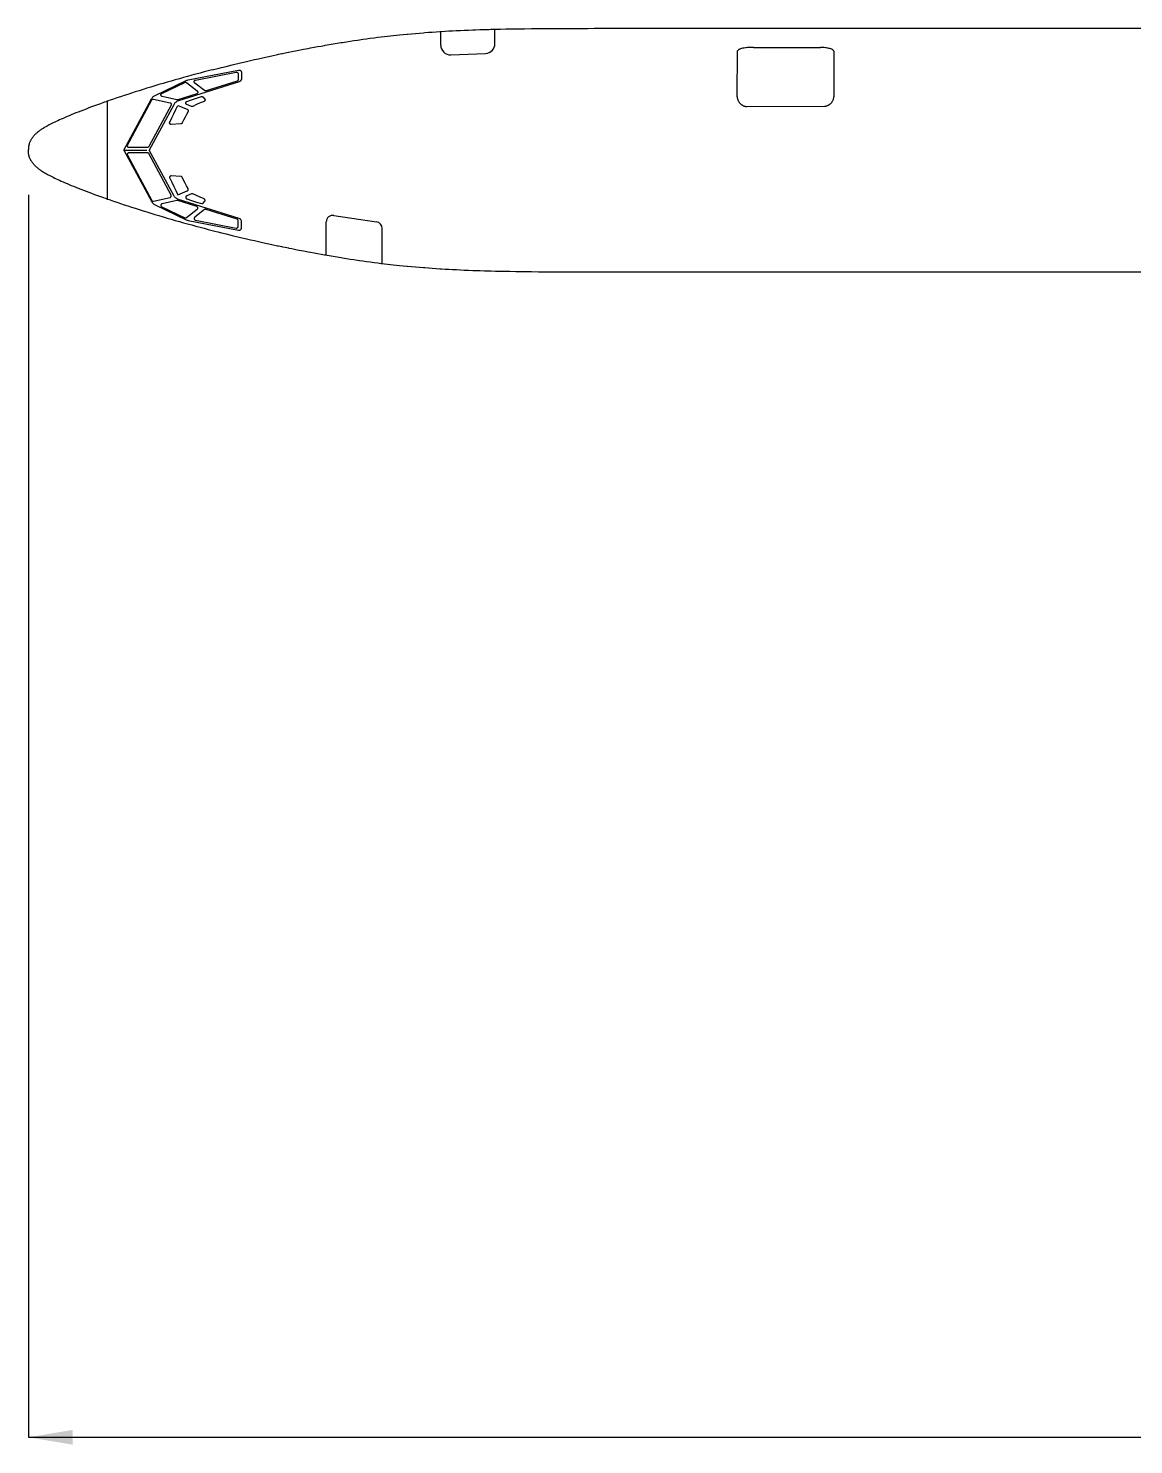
# Model space of a CAD drawing. Extents: x -1358 to 1969, y -513 to 1926.
# Drawn here: x 130 to 802, y 492 to 1353 of the extents above; entities that cross this region are included whole.
import ezdxf

# ---------------------------------------------------------------- set-up
doc = ezdxf.new("R2010")
doc.units = 0
doc.layers.get('0').update_dxf_attribs({"linetype": 'CONTINUOUS'})
doc.layers.add('10', color=7, linetype='CONTINUOUS')

msp = doc.modelspace()

# ---------------------------------------------------------------- linework, layer by layer
at = {"linetype": 'CONTINUOUS'}
for p, q in [((130.015, 1251.52814), (130.015, 496.63285)), ((130.015, 496.63285), (956.538206, 496.63285))]:
    msp.add_line(p, q, dxfattribs=at)
msp.add_solid([(157.015, 501.13285), (157.015, 492.13285), (130.015, 496.63285)], dxfattribs=at)
at = {"layer": '10', "color": 7, "linetype": 'CONTINUOUS'}
for p, q in [((413.5, 1343.4235), (413.5, 1352.149)), ((480, 1352.6868), (732.1294, 1352.6868)), ((732.1296, 1352.6862), (1134.1, 1352.6862)), ((380.5, 1342.5448), (380.5, 1350.7683)), ((386.7509, 1336.55), (407.7509, 1337.4287)), ((560.6599, 1311.0054), (560.87, 1339.0977)), ((570.4569, 1341.0059), (611.2886, 1341.0786)), ((619.2925, 1338.7931), (619.3228, 1311.103)), ((178, 1248.5244), (178, 1308.8494)), ((566.4185, 1305.216), (613.5994, 1305.353)), ((188, 1278.687), (202, 1278.687)), ((311, 1214.8896), (311, 1235.0485)), ((315.5905, 1239.0045), (341.5905, 1235.1237)), ((345, 1209.8147), (345, 1231.1675)), ((480, 1204.6868), (732.1296, 1204.6868)), ((732.1294, 1204.688), (1134.0997, 1204.688))]:
    msp.add_line(p, q, dxfattribs=at)
for points in [[(380, 1350.7368), (380.9844, 1350.7998), (383.2383, 1350.9385), (385.4922, 1351.0696), (387.7462, 1351.193), (390.0001, 1351.309), (390.2086, 1351.3193), (392.4628, 1351.4272), (394.8416, 1351.5334), (397.3515, 1351.6377), (400, 1351.7399), (401.6566, 1351.7998), (404.3391, 1351.891), (407.1695, 1351.9792), (410, 1352.0598), (410.875, 1352.0831), (413.7548, 1352.155), (416.7935, 1352.2231), (420, 1352.2869), (422.5909, 1352.3326), (426.091, 1352.3876), (430, 1352.4409), (431.4788, 1352.4592), (435.625, 1352.5056), (440.0001, 1352.5468), (440.4103, 1352.5503), (444.8742, 1352.5837), (450, 1352.6144), (453.4471, 1352.631), (460, 1352.6562), (463.3964, 1352.6665), (470.0001, 1352.681), (473.7415, 1352.6855), (480, 1352.6868)], [(282, 1336.8877), (284, 1337.3102), (284.4767, 1337.41), (286, 1337.7252), (288, 1338.1326), (288.296, 1338.1949), (290, 1338.5332), (293.3597, 1339.193), (297.1337, 1339.9274), (300, 1340.4784), (301.3553, 1340.7357), (303.5876, 1341.1542), (305.7216, 1341.5469), (307.8048, 1341.9226), (310, 1342.3107), (310.4111, 1342.3824), (312.7707, 1342.7898), (315.1669, 1343.1956), (317.5825, 1343.5969), (320, 1343.9911), (320.8757, 1344.132), (323.2831, 1344.5139), (325.5626, 1344.8679), (327.838, 1345.2135), (330, 1345.5344), (331.092, 1345.6937), (333.2867, 1346.0081), (335.4833, 1346.3152), (337.681, 1346.6151), (340, 1346.9237), (340.1821, 1346.9476), (342.3516, 1347.2283), (344.4127, 1347.4875), (346.3709, 1347.7262), (348.2317, 1347.9456), (350, 1348.1466), (351.6957, 1348.3324), (353.5793, 1348.531), (355.567, 1348.7327), (357.724, 1348.9434), (360, 1349.1578), (360.3702, 1349.192), (362.7776, 1349.4099), (365.1851, 1349.6201), (367.5925, 1349.8224), (370, 1350.0168), (370.8392, 1350.0828), (373.1294, 1350.2576), (375.4196, 1350.4249), (377.7098, 1350.5847), (380, 1350.7368)], [(260.0001, 1331.9369), (262.5902, 1332.5503), (264.9902, 1333.1115), (267.4292, 1333.6738), (269.8871, 1334.2324), (272.3364, 1334.7812), (275.0209, 1335.3748), (277.9279, 1336.0094), (281.4015, 1336.7593), (282, 1336.8877)], [(570.4569, 1341.0059), (569.867771, 1341.048423), (569.220096, 1341.073391), (568.518485, 1341.077414), (567.770964, 1341.057339), (566.989204, 1341.010557), (566.188385, 1340.935333), (565.386592, 1340.831105), (564.603722, 1340.698701), (563.860022, 1340.540411), (563.174422, 1340.359885), (562.562969, 1340.161857), (562.288961, 1340.057959), (562.0376, 1339.951744), (561.809622, 1339.843921), (561.60546, 1339.735182), (561.425243, 1339.626192), (561.268828, 1339.517578), (561.135813, 1339.409923), (561.025574, 1339.303754), (560.937295, 1339.199542), (560.87, 1339.0977)], [(619.2925, 1338.7931), (619.285476, 1338.87807), (619.26388, 1338.965927), (619.226672, 1339.056506), (619.172842, 1339.149601), (619.101439, 1339.244962), (619.011583, 1339.342292), (618.902496, 1339.44125), (618.773522, 1339.541449), (618.624151, 1339.642457), (618.454043, 1339.743803), (618.051236, 1339.945442), (617.566515, 1340.141978), (617.005009, 1340.328794), (616.375596, 1340.501355), (615.690537, 1340.655548), (614.964713, 1340.787994), (614.214559, 1340.896296), (613.456864, 1340.979169), (612.707598, 1341.036457), (611.98094, 1341.069029), (611.2886, 1341.0786)], [(241.7826, 1327.4993), (239.2953, 1326.8534), (236.8008, 1326.1979), (234.3005, 1325.5328), (231.7963, 1324.8591), (229.2899, 1324.1769), (226.7831, 1323.4867), (224.2776, 1322.7892), (221.7751, 1322.0846), (219.2775, 1321.3737), (216.7864, 1320.6566), (214.3035, 1319.9342), (211.8306, 1319.2068), (209.3694, 1318.4749), (206.9216, 1317.739), (204.489, 1316.9996), (202.0731, 1316.2574), (199.6757, 1315.5128), (197.2985, 1314.7662), (194.9431, 1314.0183), (192.6718, 1313.2891), (190.4242, 1312.5594), (188.2018, 1311.8301), (186.0062, 1311.1013), (183.8386, 1310.3737), (181.7561, 1309.6665), (179.7029, 1308.9613), (177.6804, 1308.2585), (175.6897, 1307.5585), (173.8337, 1306.8982), (172.0085, 1306.2411), (170.2152, 1305.5878), (168.4547, 1304.9385), (166.728, 1304.2935), (165.036, 1303.6533), (163.4226, 1303.0348), (161.844, 1302.4215), (160.3009, 1301.8137), (158.8722, 1301.243), (157.4769, 1300.678), (156.1156, 1300.1187), (154.7889, 1299.5654), (153.531, 1299.0327), (152.3071, 1298.5062), (151.1179, 1297.9862), (150.0233, 1297.4995), (148.9608, 1297.0192), (147.9308, 1296.5452), (146.9592, 1296.09), (146.0193, 1295.6411), (145.1346, 1295.2104)], [(188, 1278.6869), (204.7307, 1309.7582), (204.93, 1310.0958), (205.1552, 1310.4169), (205.4049, 1310.7194), (205.6775, 1311.0012), (205.9713, 1311.261), (206.2846, 1311.4968), (206.6154, 1311.7074), (206.9617, 1311.8915), (225.8142, 1320.9805), (226.2101, 1321.1508), (226.6193, 1321.2863), (227.0386, 1321.3861), (257.716, 1327.3027), (257.9544, 1327.3292), (258.1941, 1327.3174), (258.4287, 1327.2673), (258.6524, 1327.1807), (258.8594, 1327.0593), (259.0444, 1326.9066), (259.2028, 1326.7263), (259.3303, 1326.5231), (259.4238, 1326.3021), (259.4808, 1326.0691), (259.5, 1325.83), (259.5, 1322.1781), (259.4803, 1321.8976), (259.4214, 1321.6227), (259.3245, 1321.3588), (259.1916, 1321.111), (259.0252, 1320.8844), (258.8287, 1320.6832), (258.606, 1320.5117), (258.3613, 1320.373), (258.0997, 1320.2701), (221.2411, 1308.6858), (220.8378, 1308.5397), (220.4484, 1308.3596), (220.076, 1308.1469), (219.7232, 1307.903), (219.3925, 1307.6296), (219.0865, 1307.3291), (218.8074, 1307.0033), (218.5573, 1306.6549), (218.3379, 1306.2863), (203.4765, 1278.6869)], [(237.0203, 1314.8345), (231.1164, 1319.468), (230.9786, 1319.5992), (230.8682, 1319.754), (230.789, 1319.927), (230.7441, 1320.1118), (230.7349, 1320.3018), (230.7619, 1320.49), (230.824, 1320.6697), (230.919, 1320.8345), (231.0435, 1320.9783), (231.1929, 1321.0958), (231.3619, 1321.1831), (231.5444, 1321.2367), (256.3106, 1326.0133), (256.5052, 1326.0314), (256.6996, 1326.0112), (256.8863, 1325.9537), (257.0583, 1325.8611), (257.209, 1325.7367), (257.3326, 1325.5853), (257.4244, 1325.4128), (257.4809, 1325.2258), (257.5, 1325.0314), (257.5, 1321.5492), (257.4837, 1321.3693), (257.4353, 1321.1952), (257.3564, 1321.0327), (257.2495, 1320.8871), (257.1181, 1320.7631), (256.9666, 1320.6647), (256.7999, 1320.5952), (237.9376, 1314.6671), (237.748, 1314.6272), (237.5544, 1314.6246), (237.3638, 1314.6593), (237.1836, 1314.7302), (237.0203, 1314.8345)], [(241.7826, 1327.499), (243.3191, 1327.8914), (245.1788, 1328.3571), (247.3766, 1328.8989), (250.2306, 1329.5938), (253.8875, 1330.4752), (258.9535, 1331.6871), (260.0001, 1331.9366)], [(220.2178, 1309.2384), (211.302, 1311.2256), (211.1214, 1311.2843), (210.9551, 1311.3762), (210.8092, 1311.4978), (210.6889, 1311.6449), (210.5986, 1311.8119), (210.5415, 1311.9932), (210.5198, 1312.1818), (210.534, 1312.3712), (210.5839, 1312.5546), (210.6675, 1312.7251), (210.7818, 1312.8767), (210.9228, 1313.004), (211.0853, 1313.1024), (225.0473, 1319.8336), (225.2211, 1319.8983), (225.4039, 1319.9298), (225.5894, 1319.927), (225.7712, 1319.89), (225.943, 1319.8201), (226.0989, 1319.7195), (232.588, 1314.6266), (232.7303, 1314.4902), (232.8431, 1314.3286), (232.922, 1314.1479), (232.9639, 1313.9554), (232.9673, 1313.7583), (232.9319, 1313.5645), (232.8592, 1313.3812), (232.7519, 1313.2158), (232.6143, 1313.0747), (232.4517, 1312.9633), (232.2704, 1312.886), (220.7352, 1309.2605), (220.5649, 1309.2229), (220.3907, 1309.2155), (220.2178, 1309.2384)], [(202.2643, 1280.2869), (191.1037, 1280.2869), (190.9171, 1280.3044), (190.737, 1280.3564), (190.5699, 1280.4413), (190.4214, 1280.5558), (190.297, 1280.6959), (190.2009, 1280.8568), (190.1365, 1281.0328), (190.1061, 1281.2178), (190.1107, 1281.4052), (190.1502, 1281.5884), (190.2232, 1281.761), (205.0078, 1309.218), (205.1101, 1309.3719), (205.239, 1309.5045), (205.3902, 1309.6111), (205.5583, 1309.6879), (205.7378, 1309.7325), (205.9224, 1309.7433), (206.1058, 1309.72), (216.0706, 1307.499), (216.246, 1307.4425), (216.4081, 1307.3547), (216.5513, 1307.2388), (216.6708, 1307.0985), (216.7625, 1306.9387), (216.8234, 1306.7648), (216.8513, 1306.5826), (216.8453, 1306.3984), (216.8056, 1306.2185), (216.7335, 1306.0488), (203.1447, 1280.8127), (203.046, 1280.6632), (202.9221, 1280.5337), (202.7771, 1280.4283), (202.6156, 1280.3506), (202.4428, 1280.303), (202.2643, 1280.2869)], [(229.0672, 1305.2617), (226.2338, 1306.4169), (226.0689, 1306.5028), (225.9227, 1306.6178), (225.8004, 1306.7579), (225.7061, 1306.9182), (225.6431, 1307.0931), (225.6136, 1307.2767), (225.6186, 1307.4626), (225.6579, 1307.6444), (225.7303, 1307.8158), (225.8331, 1307.9707), (225.9628, 1308.104), (226.1149, 1308.2109), (226.2843, 1308.2878), (229.2182, 1309.2854), (232.1629, 1310.2505), (235.1182, 1311.1829), (235.3004, 1311.2209), (235.4867, 1311.2247), (235.6705, 1311.1938), (235.8453, 1311.1294), (236.0052, 1311.0336), (236.1445, 1310.9098), (237.0818, 1309.9059), (237.1991, 1309.7532), (237.2849, 1309.5807), (237.336, 1309.395), (237.3506, 1309.203), (237.3282, 1309.0117), (237.2694, 1308.8284), (237.1767, 1308.6595), (237.0532, 1308.5117), (236.9038, 1308.3903), (236.7338, 1308.2998), (234.4305, 1307.3258), (232.1413, 1306.3196), (229.8664, 1305.281), (229.7123, 1305.2241), (229.5509, 1305.1932), (229.3866, 1305.1893), (229.224, 1305.2123), (229.0672, 1305.2616)], [(560.6599, 1311.0054), (560.663513, 1310.796663), (560.677957, 1310.57979), (560.704043, 1310.355165), (560.742552, 1310.123294), (560.794222, 1309.884803), (560.859727, 1309.640454), (560.939658, 1309.391137), (561.034504, 1309.137877), (561.14463, 1308.881828), (561.270261, 1308.62426), (561.41146, 1308.366554), (561.568118, 1308.110176), (561.739939, 1307.856663), (561.926438, 1307.607593), (562.126935, 1307.364556), (562.340561, 1307.129128), (562.566269, 1306.902835), (562.80285, 1306.687122), (563.048949, 1306.483326), (563.303099, 1306.292642), (563.563743, 1306.116107), (563.829268, 1305.954578), (564.098039, 1305.808719), (564.368428, 1305.678995), (564.638847, 1305.565671), (564.907776, 1305.468814), (565.173784, 1305.388308), (565.435553, 1305.323866), (565.691891, 1305.275044), (565.941745, 1305.241266), (566.184203, 1305.221845), (566.4185, 1305.216)], [(613.5994, 1305.353), (613.806103, 1305.358692), (614.020754, 1305.37513), (614.242972, 1305.403102), (614.47226, 1305.443371), (614.707996, 1305.496654), (614.949436, 1305.563606), (615.195703, 1305.644799), (615.445793, 1305.740705), (615.698577, 1305.851675), (615.952811, 1305.977923), (616.207146, 1306.119503), (616.460147, 1306.276304), (616.710312, 1306.44803), (616.956098, 1306.634201), (617.195949, 1306.834147), (617.428323, 1307.047012), (617.651726, 1307.271769), (617.86474, 1307.507228), (618.066053, 1307.752061), (618.254489, 1308.004825), (618.429025, 1308.263991), (618.588813, 1308.527974), (618.733192, 1308.795165), (618.861698, 1309.063962), (618.974057, 1309.3328), (619.070191, 1309.600177), (619.150202, 1309.864683), (619.214361, 1310.125012), (619.263091, 1310.379984), (619.296948, 1310.628553), (619.316598, 1310.869813), (619.3228, 1311.103)], [(222.6058, 1294.6411), (216.8741, 1294.2946), (216.6869, 1294.3008), (216.5041, 1294.3419), (216.3322, 1294.4163), (216.1772, 1294.5215), (216.0445, 1294.6537), (215.9389, 1294.8083), (215.8639, 1294.98), (215.8222, 1295.1627), (215.8154, 1295.3499), (215.8435, 1295.535), (215.9058, 1295.7118), (217.0995, 1298.2559), (218.3257, 1300.7847), (219.5839, 1303.2976), (220.874, 1305.7943), (226.5575, 1303.4772), (226.7253, 1303.3894), (226.8735, 1303.2716), (226.9968, 1303.1281), (227.0909, 1302.9637), (227.1523, 1302.7847), (227.1789, 1302.5973), (227.1697, 1302.4082), (227.125, 1302.2242), (227.0465, 1302.052), (226.0976, 1300.3674), (225.1812, 1298.6648), (224.2979, 1296.9448), (223.4477, 1295.2083), (223.3575, 1295.0558), (223.2417, 1294.9215), (223.1041, 1294.8099), (222.9489, 1294.7242), (222.781, 1294.6675), (222.6058, 1294.6411)], [(145.1346, 1295.2104), (144.2806, 1294.7863), (143.4998, 1294.3903), (142.7469, 1294.0004), (142.0223, 1293.6166), (141.3621, 1293.2588), (140.7275, 1292.9067), (140.119, 1292.5605), (139.5664, 1292.2379), (139.0375, 1291.9208), (138.5323, 1291.6093), (138.0758, 1291.3191), (137.6407, 1291.0341), (137.2274, 1290.7543), (136.856, 1290.494), (136.504, 1290.2384), (136.1887, 1290.0007), (135.8912, 1289.7673), (135.8485, 1289.733)], [(135.8485, 1289.733), (135.6134, 1289.5414), (135.2728, 1289.2556), (134.9484, 1288.9736), (134.6394, 1288.6949), (134.3448, 1288.4193), (134.0641, 1288.1462), (133.7965, 1287.8755), (133.5414, 1287.6067), (133.2981, 1287.3395), (133.0662, 1287.0736), (132.8451, 1286.8087), (132.6345, 1286.5446), (132.434, 1286.2809), (132.243, 1286.0173), (132.0614, 1285.7537), (131.8887, 1285.4897), (131.7246, 1285.2252), (131.5691, 1284.9597), (131.4216, 1284.6931), (131.2822, 1284.4252), (131.1505, 1284.1556), (131.0265, 1283.8842), (130.9098, 1283.6105), (130.8004, 1283.3344), (130.6982, 1283.0555), (130.6033, 1282.7737), (130.5151, 1282.4885), (130.4341, 1282.1998), (130.3599, 1281.9071), (130.2925, 1281.6102), (130.2321, 1281.3088), (130.1785, 1281.0024), (130.1317, 1280.6908), (130.092, 1280.3735), (130.0592, 1280.05), (130.0334, 1279.7202), (130.015, 1279.3833), (130.0038, 1279.0391), (130, 1278.6868)], [(135.8485, 1267.6405), (135.6134, 1267.8323), (135.2728, 1268.118), (134.9484, 1268.4), (134.6394, 1268.6787), (134.3448, 1268.9543), (134.0641, 1269.2273), (133.7965, 1269.498), (133.5414, 1269.767), (133.2981, 1270.0342), (133.0662, 1270.3), (132.8451, 1270.5649), (132.6345, 1270.8291), (132.434, 1271.0928), (132.243, 1271.3563), (132.0614, 1271.6199), (131.8887, 1271.8839), (131.7246, 1272.1484), (131.5691, 1272.4139), (131.4216, 1272.6804), (131.2822, 1272.9484), (131.1505, 1273.218), (131.0265, 1273.4895), (130.9098, 1273.7632), (130.8004, 1274.0393), (130.6982, 1274.3181), (130.6033, 1274.6), (130.5151, 1274.8851), (130.4341, 1275.1738), (130.3599, 1275.4664), (130.2925, 1275.7633), (130.2321, 1276.0648), (130.1785, 1276.3712), (130.1317, 1276.6829), (130.092, 1277.0001), (130.0592, 1277.3235), (130.0334, 1277.6534), (130.015, 1277.9902), (130.0038, 1278.3346), (130, 1278.6868)], [(188, 1278.6869), (204.7307, 1247.6156), (204.93, 1247.278), (205.1552, 1246.9569), (205.4049, 1246.6544), (205.6775, 1246.3726), (205.9713, 1246.1128), (206.2846, 1245.877), (206.6154, 1245.6664), (206.9617, 1245.4823), (225.8142, 1236.3933), (226.2101, 1236.223), (226.6193, 1236.0875), (227.0386, 1235.9877), (257.716, 1230.071), (257.9544, 1230.0446), (258.1941, 1230.0564), (258.4287, 1230.1064), (258.6524, 1230.1931), (258.8594, 1230.3145), (259.0444, 1230.4672), (259.2028, 1230.6475), (259.3303, 1230.8507), (259.4238, 1231.0717), (259.4808, 1231.3047), (259.5, 1231.5438), (259.5, 1235.1957), (259.4803, 1235.4762), (259.4214, 1235.7511), (259.3245, 1236.015), (259.1916, 1236.2628), (259.0252, 1236.4894), (258.8287, 1236.6906), (258.606, 1236.8621), (258.3613, 1237.0007), (258.0997, 1237.1036), (221.2411, 1248.688), (220.8378, 1248.8341), (220.4484, 1249.0142), (220.076, 1249.2269), (219.7232, 1249.4708), (219.3925, 1249.7441), (219.0865, 1250.0447), (218.8074, 1250.3705), (218.5573, 1250.7189), (218.3379, 1251.0875), (203.4765, 1278.6869)], [(202.2643, 1277.0869), (191.1037, 1277.0869), (190.9171, 1277.0693), (190.737, 1277.0173), (190.5699, 1276.9325), (190.4214, 1276.818), (190.297, 1276.6779), (190.2009, 1276.517), (190.1365, 1276.3409), (190.1061, 1276.156), (190.1107, 1275.9686), (190.1502, 1275.7854), (190.2232, 1275.6128), (205.0078, 1248.1558), (205.1101, 1248.0018), (205.239, 1247.8693), (205.3902, 1247.7627), (205.5583, 1247.6859), (205.7378, 1247.6412), (205.9224, 1247.6305), (206.1058, 1247.6538), (216.0706, 1249.8748), (216.246, 1249.9313), (216.4081, 1250.019), (216.5513, 1250.135), (216.6708, 1250.2753), (216.7625, 1250.4351), (216.8234, 1250.609), (216.8513, 1250.7911), (216.8453, 1250.9753), (216.8056, 1251.1553), (216.7335, 1251.325), (203.1447, 1276.561), (203.046, 1276.7106), (202.9221, 1276.8401), (202.7771, 1276.9454), (202.6156, 1277.0232), (202.4428, 1277.0708), (202.2643, 1277.0869)], [(135.8485, 1267.6405), (135.8912, 1267.6063), (136.1887, 1267.3729), (136.504, 1267.1351), (136.856, 1266.8796), (137.2274, 1266.6193), (137.6407, 1266.3395), (138.0758, 1266.0546), (138.5323, 1265.7644), (139.0375, 1265.4528), (139.5664, 1265.1357), (140.119, 1264.8131), (140.7275, 1264.4669), (141.3621, 1264.1149), (142.0223, 1263.757), (142.7469, 1263.3733), (143.4998, 1262.9833), (144.2806, 1262.5874), (145.1346, 1262.1631), (146.0193, 1261.7324), (146.9592, 1261.2837), (147.9308, 1260.8285), (148.9608, 1260.3545), (150.0233, 1259.874), (151.1179, 1259.3875), (152.3071, 1258.8674), (153.531, 1258.3409), (154.7889, 1257.8082), (156.1156, 1257.255), (157.4769, 1256.6957), (158.8722, 1256.1305), (160.3009, 1255.5599), (161.844, 1254.9521), (163.4226, 1254.3387), (165.036, 1253.7202), (166.728, 1253.0801), (168.4547, 1252.4352), (170.2152, 1251.7859), (172.0085, 1251.1324), (173.8337, 1250.4755), (175.6897, 1249.8151), (177.6804, 1249.1151), (179.7029, 1248.4124), (181.7561, 1247.7072), (183.8386, 1247), (186.0062, 1246.2723), (188.2018, 1245.5436), (190.4242, 1244.8141), (192.6718, 1244.0846), (194.9431, 1243.3553), (197.2985, 1242.6074)], [(222.6058, 1262.7327), (216.8741, 1263.0792), (216.6869, 1263.073), (216.5041, 1263.0319), (216.3322, 1262.9575), (216.1772, 1262.8523), (216.0445, 1262.7201), (215.9389, 1262.5654), (215.8639, 1262.3938), (215.8222, 1262.2111), (215.8154, 1262.0239), (215.8435, 1261.8387), (215.9058, 1261.662), (217.0995, 1259.1179), (218.3257, 1256.5891), (219.5839, 1254.0762), (220.874, 1251.5795), (226.5575, 1253.8966), (226.7253, 1253.9844), (226.8735, 1254.1022), (226.9968, 1254.2457), (227.0909, 1254.41), (227.1523, 1254.5891), (227.1789, 1254.7765), (227.1697, 1254.9656), (227.125, 1255.1495), (227.0465, 1255.3218), (226.0976, 1257.0063), (225.1812, 1258.709), (224.2979, 1260.429), (223.4477, 1262.1655), (223.3575, 1262.318), (223.2417, 1262.4523), (223.1041, 1262.5638), (222.9489, 1262.6495), (222.781, 1262.7063), (222.6058, 1262.7327)], [(220.2178, 1248.1354), (211.302, 1246.1482), (211.1214, 1246.0895), (210.9551, 1245.9976), (210.8092, 1245.876), (210.6889, 1245.7289), (210.5986, 1245.5619), (210.5415, 1245.3806), (210.5198, 1245.192), (210.534, 1245.0026), (210.5839, 1244.8192), (210.6675, 1244.6487), (210.7818, 1244.4971), (210.9228, 1244.3698), (211.0853, 1244.2714), (225.0473, 1237.5402), (225.2211, 1237.4755), (225.4039, 1237.444), (225.5894, 1237.4468), (225.7712, 1237.4838), (225.943, 1237.5537), (226.0989, 1237.6543), (232.588, 1242.7472), (232.7303, 1242.8835), (232.8431, 1243.0452), (232.922, 1243.2258), (232.9639, 1243.4183), (232.9673, 1243.6155), (232.9319, 1243.8093), (232.8592, 1243.9926), (232.7519, 1244.158), (232.6143, 1244.2991), (232.4517, 1244.4105), (232.2704, 1244.4878), (220.7352, 1248.1133), (220.5649, 1248.1509), (220.3907, 1248.1583), (220.2178, 1248.1354)], [(229.0672, 1252.1121), (226.2338, 1250.9569), (226.0689, 1250.871), (225.9227, 1250.756), (225.8004, 1250.6158), (225.7061, 1250.4556), (225.6431, 1250.2806), (225.6136, 1250.097), (225.6186, 1249.9111), (225.6579, 1249.7294), (225.7303, 1249.558), (225.8331, 1249.4031), (225.9628, 1249.2698), (226.1149, 1249.1628), (226.2843, 1249.0859), (229.2182, 1248.0884), (232.1629, 1247.1233), (235.1182, 1246.1909), (235.3004, 1246.1528), (235.4867, 1246.149), (235.6705, 1246.1799), (235.8453, 1246.2444), (236.0052, 1246.3402), (236.1445, 1246.464), (237.0818, 1247.4679), (237.1991, 1247.6206), (237.2849, 1247.7931), (237.336, 1247.9788), (237.3506, 1248.1708), (237.3282, 1248.3621), (237.2694, 1248.5454), (237.1767, 1248.7142), (237.0532, 1248.8621), (236.9038, 1248.9835), (236.7338, 1249.074), (234.4305, 1250.048), (232.1413, 1251.0542), (229.8664, 1252.0928), (229.7123, 1252.1497), (229.5509, 1252.1805), (229.3866, 1252.1844), (229.224, 1252.1615), (229.0672, 1252.1122)], [(197.2985, 1242.6074), (199.6757, 1241.8608), (202.0731, 1241.1162), (204.489, 1240.3739), (206.9216, 1239.6346), (209.3694, 1238.8988), (211.8306, 1238.1669), (214.3035, 1237.4395), (216.7864, 1236.7169), (219.2775, 1236), (221.7751, 1235.2889), (224.2776, 1234.5845), (226.7831, 1233.8868), (229.2899, 1233.1968), (231.7963, 1232.5145), (234.3005, 1231.8407), (236.8008, 1231.1758), (239.2953, 1230.5201), (241.7826, 1229.8744)], [(237.0203, 1242.5393), (231.1164, 1237.9058), (230.9786, 1237.7745), (230.8682, 1237.6198), (230.789, 1237.4468), (230.7441, 1237.262), (230.7349, 1237.072), (230.7619, 1236.8838), (230.824, 1236.7041), (230.919, 1236.5393), (231.0435, 1236.3955), (231.1929, 1236.278), (231.3619, 1236.1907), (231.5444, 1236.1371), (256.3106, 1231.3605), (256.5052, 1231.3424), (256.6996, 1231.3625), (256.8863, 1231.42), (257.0583, 1231.5127), (257.209, 1231.6371), (257.3326, 1231.7885), (257.4244, 1231.9609), (257.4809, 1232.1479), (257.5, 1232.3424), (257.5, 1235.8246), (257.4837, 1236.0045), (257.4353, 1236.1786), (257.3564, 1236.3411), (257.2495, 1236.4867), (257.1181, 1236.6107), (256.9666, 1236.7091), (256.7999, 1236.7786), (237.9376, 1242.7067), (237.748, 1242.7466), (237.5544, 1242.7491), (237.3638, 1242.7145), (237.1836, 1242.6436), (237.0203, 1242.5393)], [(241.7826, 1229.8744), (243.3191, 1229.4821), (245.1788, 1229.0164), (247.3766, 1228.4745), (250.2306, 1227.7797), (253.8875, 1226.8982), (258.9535, 1225.6863), (260.0001, 1225.4368)], [(260.0001, 1225.4368), (262.5902, 1224.8232), (264.9902, 1224.2622), (267.4292, 1223.6998), (269.8871, 1223.1412), (272.3364, 1222.5924), (275.0209, 1221.9989), (277.9279, 1221.3641), (281.4015, 1220.6144), (282, 1220.486)], [(282, 1220.486), (284, 1220.0635), (284.4767, 1219.9635), (286, 1219.6484), (288, 1219.241), (288.296, 1219.1786), (290, 1218.8403), (293.3597, 1218.1807), (297.1337, 1217.4462), (300, 1216.8953), (301.3553, 1216.6378), (303.5876, 1216.2194), (305.7216, 1215.8268), (307.8048, 1215.451), (310, 1215.063), (310.4111, 1214.9912), (312.7707, 1214.5837), (315.1669, 1214.178), (317.5825, 1213.7766), (320, 1213.3826), (320.8757, 1213.2417), (323.2831, 1212.8597), (325.5626, 1212.5057), (327.838, 1212.1602), (330, 1211.8391), (331.092, 1211.6799), (333.2867, 1211.3655), (335.4833, 1211.0583), (337.681, 1210.7584), (340, 1210.4498), (340.1821, 1210.426), (342.3516, 1210.1453), (344.4127, 1209.8861), (346.3709, 1209.6473), (348.2317, 1209.4281), (350, 1209.2269), (351.6957, 1209.0413), (353.5793, 1208.8427), (355.567, 1208.6409), (357.724, 1208.4302), (360, 1208.2158), (360.3702, 1208.1816), (362.7776, 1207.9637), (365.1851, 1207.7535), (367.5925, 1207.5513), (370, 1207.3568), (370.8392, 1207.2909), (373.1294, 1207.1161), (375.4196, 1206.9487), (377.7098, 1206.7889), (380, 1206.6368)], [(380, 1206.6368), (380.9844, 1206.5739), (383.2383, 1206.4352), (385.4922, 1206.3041), (387.7462, 1206.1805), (390.0001, 1206.0646), (390.2086, 1206.0543), (392.4628, 1205.9464), (394.8416, 1205.8402), (397.3515, 1205.7358), (400, 1205.6338), (401.6566, 1205.5739), (404.3391, 1205.4827), (407.1695, 1205.3943), (410, 1205.3138), (410.875, 1205.2905), (413.7548, 1205.2186), (416.7935, 1205.1505), (420, 1205.0868), (422.5909, 1205.041), (426.091, 1204.9861), (430, 1204.9327), (431.4788, 1204.9144), (435.625, 1204.868), (440.0001, 1204.8268), (440.4103, 1204.8234), (444.8742, 1204.7898), (450, 1204.7593), (453.4471, 1204.7426), (460, 1204.7174), (463.3964, 1204.707), (470.0001, 1204.6925), (473.7415, 1204.6881), (480, 1204.6868)]]:
    msp.add_lwpolyline(points, dxfattribs=at)
for centre, radius, start, end in [((386.50003, 1342.5448), 6, 179.999992, 272.395922), ((407.50003, 1343.423462), 6, 272.395922, 0), ((315, 1235.04834), 4, 81.510472, 180.000864), ((341, 1231.167481), 4, 0, 81.510472)]:
    msp.add_arc(centre, radius, start, end, dxfattribs=at)

doc.saveas('drawing.dxf')
